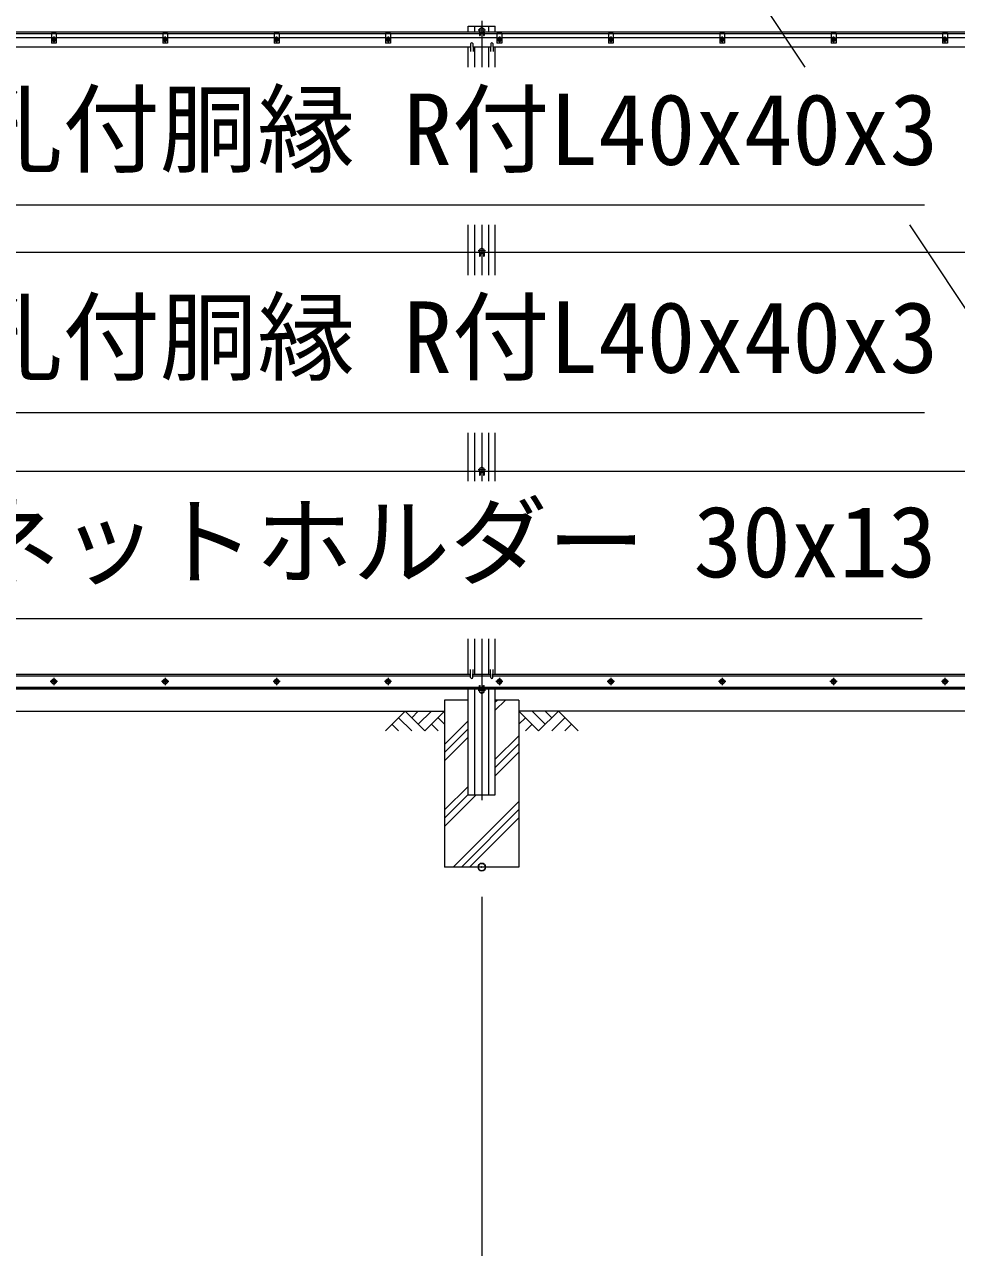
# Model space of a CAD drawing. Units: millimetres at full size; details may follow other scales. Extents: x -16800 to 16800, y -11880 to 11880.
# Drawn here: x -10902 to -8391, y -3787 to -492 of the extents above; entities that cross this region are included whole.
import ezdxf
from ezdxf.enums import TextEntityAlignment as Align

# ---------------------------------------------------------------- set-up
doc = ezdxf.new("R2010")
doc.units = ezdxf.units.MM
doc.header["$LTSCALE"] = 40
doc.header["$PDMODE"] = 32
doc.header["$PDSIZE"] = 20
doc.linetypes.add('USER1', pattern=[50.8, 31.75, -6.35, 6.35, -6.35])
for name, color, linetype, lineweight in [('0-0_D-STR1', 1, 'Continuous', 18), ('0-1_D-BMK', 2, 'USER1', 13), ('0-2_D-STR3', 3, 'Continuous', 13), ('0-3_D-STR4', 7, 'Continuous', 18), ('0-4_D-BGD', 7, 'Continuous', 18), ('0-5_D-DCR-HCH', 7, 'Continuous', 13), ('0-6_D-STR-DIM', 7, 'Continuous', 13), ('0-9_D-STR-TXT', 7, 'Continuous', 13)]:
    doc.layers.add(name, color=color, linetype=linetype, lineweight=lineweight)
doc.layers.add('0-8_Defpoints', color=253, linetype='Continuous')
doc.styles.add('ＭＳ ゴシック', font='')
doc.styles.get('ＭＳ ゴシック').set_extended_font_data('MS Gothic')

msp = doc.modelspace()

# ---------------------------------------------------------------- linework, layer by layer
at = {"layer": '0-0_D-STR1'}
for p, q in [((-13770.08, -512.48), (-870.08, -512.48)), ((-13770.08, -516.48), (-870.08, -516.48)), ((-9689.08, -512.48), (-9689.08, -497.48)), ((-9651.08, -512.48), (-9651.08, -497.48)), ((-9633.58, -512.48), (-9633.58, -497.48)), ((-11639.79, -552.48), (-9700.37, -552.48)), ((-9706.58, -607.89), (-9706.58, -552.48)), ((-9700.08, -544.1), (-9700.83, -565.6)), ((-9694.08, -544.1), (-9693.33, -565.6)), ((-9693.79, -552.48), (-9646.37, -552.48)), ((-9689.08, -607.89), (-9689.08, -552.48)), ((-9651.08, -607.89), (-9651.08, -552.48)), ((-9646.08, -544.1), (-9646.83, -565.6)), ((-9640.08, -544.1), (-9639.33, -565.6)), ((-9639.79, -552.48), (-5700.37, -552.48)), ((-9633.58, -607.89), (-9633.58, -552.48)), ((-9706.58, -1168.05), (-9706.58, -1032.24)), ((-9689.08, -1168.05), (-9689.08, -1032.24)), ((-9651.08, -1168.05), (-9651.08, -1032.24)), ((-9633.58, -1168.05), (-9633.58, -1032.24)), ((-9706.58, -1722.85), (-9706.58, -1592.39)), ((-9689.08, -1722.85), (-9689.08, -1592.39)), ((-9651.08, -1722.85), (-9651.08, -1592.39)), ((-9633.58, -1722.85), (-9633.58, -1592.39)), ((-9706.58, -2242.48), (-9706.58, -2147.19)), ((-9689.08, -2242.48), (-9689.08, -2147.19)), ((-9651.08, -2242.48), (-9651.08, -2147.19)), ((-9633.58, -2242.48), (-9633.58, -2147.19)), ((-9700.08, -2252.14), (-9700.83, -2230.64)), ((-9694.08, -2252.14), (-9693.33, -2230.64)), ((-9646.08, -2252.14), (-9646.83, -2230.64)), ((-9640.08, -2252.14), (-9639.33, -2230.64)), ((-11639.75, -2242.48), (-9700.42, -2242.48)), ((-9693.75, -2242.48), (-9646.42, -2242.48)), ((-9639.75, -2242.48), (-5700.42, -2242.48)), ((-13770.08, -2278.48), (-870.08, -2278.48)), ((-13770.08, -2282.48), (-870.08, -2282.48)), ((-9706.58, -2567.48), (-9706.58, -2282.48)), ((-9689.08, -2567.48), (-9689.08, -2282.48)), ((-9651.08, -2567.48), (-9651.08, -2282.48)), ((-9633.58, -2567.48), (-9633.58, -2282.48)), ((-9706.58, -2567.48), (-9633.58, -2567.48))]:
    msp.add_line(p, q, dxfattribs=at)
msp.add_lwpolyline([(-9706.58, -512.48), (-9706.58, -497.48), (-9633.58, -497.48)], dxfattribs=at)
for centre, start, end in [((-9697.08, -545.35), 22.61986, 157.38014), ((-9643.08, -545.35), 22.61986, 157.38014), ((-9697.08, -2250.89), 202.61986, 337.38014), ((-9643.08, -2250.89), 202.61986, 337.38014)]:
    msp.add_arc(centre, 3.25, start, end, dxfattribs=at)
at = {"layer": '0-1_D-BMK'}
for p, q in [((-9670.08, -482.48), (-9670.08, -607.89)), ((-10822.58, -525.04), (-10822.58, -539.92)), ((-10522.58, -525.04), (-10522.58, -539.92)), ((-10222.58, -525.04), (-10222.58, -539.92)), ((-9922.58, -525.04), (-9922.58, -539.92)), ((-9660.08, -507.98), (-9680.08, -507.98)), ((-9622.58, -525.04), (-9622.58, -539.92)), ((-9322.58, -525.04), (-9322.58, -539.92)), ((-9022.58, -525.04), (-9022.58, -539.92)), ((-8722.58, -525.04), (-8722.58, -539.92)), ((-8422.58, -525.04), (-8422.58, -539.92)), ((-10830.02, -532.48), (-10815.14, -532.48)), ((-10530.02, -532.48), (-10515.14, -532.48)), ((-10230.02, -532.48), (-10215.14, -532.48)), ((-9930.02, -532.48), (-9915.14, -532.48)), ((-9630.02, -532.48), (-9615.14, -532.48)), ((-9330.02, -532.48), (-9315.14, -532.48)), ((-9030.02, -532.48), (-9015.14, -532.48)), ((-8730.02, -532.48), (-8715.14, -532.48)), ((-8430.02, -532.48), (-8415.14, -532.48)), ((-9670.08, -1032.24), (-9670.08, -1168.05)), ((-9660.08, -1102.48), (-9680.08, -1102.48)), ((-9670.08, -1592.39), (-9670.08, -1722.85)), ((-9660.08, -1692.48), (-9680.08, -1692.48)), ((-9670.08, -2147.19), (-9670.08, -2582.48)), ((-10812.91, -2262.48), (-10832.25, -2262.48)), ((-10822.58, -2252.81), (-10822.58, -2272.15)), ((-10512.91, -2262.48), (-10532.25, -2262.48)), ((-10522.58, -2252.81), (-10522.58, -2272.15)), ((-10212.91, -2262.48), (-10232.25, -2262.48)), ((-10222.58, -2252.81), (-10222.58, -2272.15)), ((-9912.91, -2262.48), (-9932.25, -2262.48)), ((-9922.58, -2252.81), (-9922.58, -2272.15)), ((-9612.91, -2262.48), (-9632.25, -2262.48)), ((-9622.58, -2252.81), (-9622.58, -2272.15)), ((-9312.91, -2262.48), (-9332.25, -2262.48)), ((-9322.58, -2252.81), (-9322.58, -2272.15)), ((-9012.91, -2262.48), (-9032.25, -2262.48)), ((-9022.58, -2252.81), (-9022.58, -2272.15)), ((-8712.91, -2262.48), (-8732.25, -2262.48)), ((-8722.58, -2252.81), (-8722.58, -2272.15)), ((-8412.91, -2262.48), (-8432.25, -2262.48)), ((-8422.58, -2252.81), (-8422.58, -2272.15)), ((-9660.08, -2286.98), (-9680.08, -2286.98))]:
    msp.add_line(p, q, dxfattribs=at)
at = {"layer": '0-2_D-STR3'}
for p, q in [((-9452.16, 375.14), (-8799.91, -607.89)), ((-10829.08, -516.48), (-10829.08, -542.48)), ((-10816.08, -516.48), (-10829.08, -516.48)), ((-10816.08, -516.48), (-10816.08, -542.48)), ((-10529.08, -516.48), (-10529.08, -542.48)), ((-10516.08, -516.48), (-10529.08, -516.48)), ((-10516.08, -516.48), (-10516.08, -542.48)), ((-10229.08, -516.48), (-10229.08, -542.48)), ((-10216.08, -516.48), (-10229.08, -516.48)), ((-10216.08, -516.48), (-10216.08, -542.48)), ((-9929.08, -516.48), (-9929.08, -542.48)), ((-9916.08, -516.48), (-9929.08, -516.48)), ((-9916.08, -516.48), (-9916.08, -542.48)), ((-9670.08, -500.47), (-9676.58, -504.23)), ((-9676.58, -504.23), (-9676.58, -511.73)), ((-9676.58, -511.73), (-9670.08, -515.48)), ((-9676.33, -511.88), (-9676.33, -521.98)), ((-9676.33, -521.98), (-9674.33, -521.98)), ((-9674.33, -513.03), (-9674.33, -521.98)), ((-9663.58, -504.23), (-9670.08, -500.47)), ((-9670.08, -515.48), (-9663.58, -511.73)), ((-9665.83, -513.03), (-9665.83, -521.98)), ((-9665.83, -521.98), (-9663.83, -521.98)), ((-9663.83, -511.88), (-9663.83, -521.98)), ((-9663.58, -511.73), (-9663.58, -504.23)), ((-9629.08, -516.48), (-9629.08, -542.48)), ((-9616.08, -516.48), (-9629.08, -516.48)), ((-9616.08, -516.48), (-9616.08, -542.48)), ((-9329.08, -516.48), (-9329.08, -542.48)), ((-9316.08, -516.48), (-9329.08, -516.48)), ((-9316.08, -516.48), (-9316.08, -542.48)), ((-9029.08, -516.48), (-9029.08, -542.48)), ((-9016.08, -516.48), (-9029.08, -516.48)), ((-9016.08, -516.48), (-9016.08, -542.48)), ((-8729.08, -516.48), (-8729.08, -542.48)), ((-8716.08, -516.48), (-8729.08, -516.48)), ((-8716.08, -516.48), (-8716.08, -542.48)), ((-8429.08, -516.48), (-8429.08, -542.48)), ((-8416.08, -516.48), (-8429.08, -516.48)), ((-8416.08, -516.48), (-8416.08, -542.48)), ((-11116.08, -527.48), (-10829.08, -527.48)), ((-10816.08, -542.48), (-10829.08, -542.48)), ((-10816.08, -527.48), (-10529.08, -527.48)), ((-10516.08, -542.48), (-10529.08, -542.48)), ((-10516.08, -527.48), (-10229.08, -527.48)), ((-10216.08, -542.48), (-10229.08, -542.48)), ((-10216.08, -527.48), (-9929.08, -527.48)), ((-9916.08, -542.48), (-9929.08, -542.48)), ((-9916.08, -527.48), (-9629.08, -527.48)), ((-9616.08, -542.48), (-9629.08, -542.48)), ((-9616.08, -527.48), (-9329.08, -527.48)), ((-9316.08, -542.48), (-9329.08, -542.48)), ((-9316.08, -527.48), (-9029.08, -527.48)), ((-9016.08, -542.48), (-9029.08, -542.48)), ((-9016.08, -527.48), (-8729.08, -527.48)), ((-8716.08, -542.48), (-8729.08, -542.48)), ((-8716.08, -527.48), (-8429.08, -527.48)), ((-8416.08, -542.48), (-8429.08, -542.48)), ((-8416.08, -527.48), (-8129.08, -527.48)), ((-8518.35, -1032.24), (-7968.44, -1861.01)), ((-873.22, -1106.48), (-13652.88, -1106.48)), ((-9676.33, -1106.38), (-9676.33, -1116.48)), ((-9676.33, -1116.48), (-9674.33, -1116.48)), ((-9674.33, -1107.53), (-9674.33, -1116.48)), ((-9665.83, -1107.53), (-9665.83, -1116.48)), ((-9665.83, -1116.48), (-9663.83, -1116.48)), ((-9663.83, -1106.38), (-9663.83, -1116.48)), ((-5470.08, -1696.48), (-13652.88, -1696.48)), ((-9670.08, -1684.97), (-9676.58, -1688.73)), ((-9676.58, -1688.73), (-9676.58, -1696.23)), ((-9676.58, -1696.23), (-9670.08, -1699.98)), ((-9676.33, -1696.38), (-9676.33, -1706.48)), ((-9676.33, -1706.48), (-9674.33, -1706.48)), ((-9674.33, -1697.53), (-9674.33, -1706.48)), ((-9663.58, -1688.73), (-9670.08, -1684.97)), ((-9670.08, -1699.98), (-9663.58, -1696.23)), ((-9665.83, -1697.53), (-9665.83, -1706.48)), ((-9665.83, -1706.48), (-9663.83, -1706.48)), ((-9663.83, -1696.38), (-9663.83, -1706.48)), ((-9663.58, -1696.23), (-9663.58, -1688.73)), ((-11639.92, -2247.48), (-9700.25, -2247.48)), ((-9693.92, -2247.48), (-9646.25, -2247.48)), ((-9676.33, -2283.08), (-9676.33, -2272.98)), ((-9676.33, -2272.98), (-9674.33, -2272.98)), ((-9674.33, -2281.93), (-9674.33, -2272.98)), ((-9665.83, -2281.93), (-9665.83, -2272.98)), ((-9665.83, -2272.98), (-9663.83, -2272.98)), ((-9663.83, -2283.08), (-9663.83, -2272.98)), ((-9639.92, -2247.48), (-5700.25, -2247.48)), ((-13770.08, -2277.48), (-870.08, -2277.48)), ((-9670.08, -2279.47), (-9676.58, -2283.23)), ((-9676.58, -2283.23), (-9676.58, -2290.73)), ((-9676.58, -2290.73), (-9670.08, -2294.48)), ((-9663.58, -2283.23), (-9670.08, -2279.47)), ((-9670.08, -2294.48), (-9663.58, -2290.73)), ((-9663.58, -2290.73), (-9663.58, -2283.23))]:
    msp.add_line(p, q, dxfattribs=at)
for points in [[(-10822.58, -526.73), (-10827.56, -529.6), (-10827.56, -535.35), (-10822.58, -538.23), (-10817.6, -535.35), (-10817.6, -529.6)], [(-10522.58, -526.73), (-10527.56, -529.6), (-10527.56, -535.35), (-10522.58, -538.23), (-10517.6, -535.35), (-10517.6, -529.6)], [(-10222.58, -526.73), (-10227.56, -529.6), (-10227.56, -535.35), (-10222.58, -538.23), (-10217.6, -535.35), (-10217.6, -529.6)], [(-9922.58, -526.73), (-9927.56, -529.6), (-9927.56, -535.35), (-9922.58, -538.23), (-9917.6, -535.35), (-9917.6, -529.6)], [(-9622.58, -526.73), (-9627.56, -529.6), (-9627.56, -535.35), (-9622.58, -538.23), (-9617.6, -535.35), (-9617.6, -529.6)], [(-9322.58, -526.73), (-9327.56, -529.6), (-9327.56, -535.35), (-9322.58, -538.23), (-9317.6, -535.35), (-9317.6, -529.6)], [(-9022.58, -526.73), (-9027.56, -529.6), (-9027.56, -535.35), (-9022.58, -538.23), (-9017.6, -535.35), (-9017.6, -529.6)], [(-8722.58, -526.73), (-8727.56, -529.6), (-8727.56, -535.35), (-8722.58, -538.23), (-8717.6, -535.35), (-8717.6, -529.6)], [(-8422.58, -526.73), (-8427.56, -529.6), (-8427.56, -535.35), (-8422.58, -538.23), (-8417.6, -535.35), (-8417.6, -529.6)], [(-9663.58, -1098.73), (-9670.08, -1094.97), (-9676.58, -1098.73), (-9676.58, -1106.23), (-9670.08, -1109.98), (-9663.58, -1106.23)], [(-10822.58, -2256.73), (-10827.56, -2259.6), (-10827.56, -2265.35), (-10822.58, -2268.23), (-10817.6, -2265.35), (-10817.6, -2259.6)], [(-10522.58, -2256.73), (-10527.56, -2259.6), (-10527.56, -2265.35), (-10522.58, -2268.23), (-10517.6, -2265.35), (-10517.6, -2259.6)], [(-10222.58, -2256.73), (-10227.56, -2259.6), (-10227.56, -2265.35), (-10222.58, -2268.23), (-10217.6, -2265.35), (-10217.6, -2259.6)], [(-9922.58, -2256.73), (-9927.56, -2259.6), (-9927.56, -2265.35), (-9922.58, -2268.23), (-9917.6, -2265.35), (-9917.6, -2259.6)], [(-9622.58, -2256.73), (-9627.56, -2259.6), (-9627.56, -2265.35), (-9622.58, -2268.23), (-9617.6, -2265.35), (-9617.6, -2259.6)], [(-9322.58, -2256.73), (-9327.56, -2259.6), (-9327.56, -2265.35), (-9322.58, -2268.23), (-9317.6, -2265.35), (-9317.6, -2259.6)], [(-9022.58, -2256.73), (-9027.56, -2259.6), (-9027.56, -2265.35), (-9022.58, -2268.23), (-9017.6, -2265.35), (-9017.6, -2259.6)], [(-8722.58, -2256.73), (-8727.56, -2259.6), (-8727.56, -2265.35), (-8722.58, -2268.23), (-8717.6, -2265.35), (-8717.6, -2259.6)], [(-8422.58, -2256.73), (-8427.56, -2259.6), (-8427.56, -2265.35), (-8422.58, -2268.23), (-8417.6, -2265.35), (-8417.6, -2259.6)]]:
    msp.add_lwpolyline(points, close=True, dxfattribs=at)
for centre, radius in [((-9670.08, -507.98), 6.25), ((-10822.58, -532.48), 4.98), ((-10522.58, -532.48), 4.98), ((-10222.58, -532.48), 4.98), ((-9922.58, -532.48), 4.98), ((-9622.58, -532.48), 4.98), ((-9322.58, -532.48), 4.98), ((-9022.58, -532.48), 4.98), ((-8722.58, -532.48), 4.98), ((-8422.58, -532.48), 4.98), ((-9670.08, -1102.48), 6.25), ((-9670.08, -1692.48), 6.25), ((-10822.58, -2262.48), 6.5), ((-10822.58, -2262.48), 4.98), ((-10522.58, -2262.48), 6.5), ((-10522.58, -2262.48), 4.98), ((-10222.58, -2262.48), 6.5), ((-10222.58, -2262.48), 4.98), ((-9922.58, -2262.48), 6.5), ((-9922.58, -2262.48), 4.98), ((-9622.58, -2262.48), 6.5), ((-9622.58, -2262.48), 4.98), ((-9322.58, -2262.48), 6.5), ((-9322.58, -2262.48), 4.98), ((-9022.58, -2262.48), 6.5), ((-9022.58, -2262.48), 4.98), ((-8722.58, -2262.48), 6.5), ((-8722.58, -2262.48), 4.98), ((-8422.58, -2262.48), 6.5), ((-8422.58, -2262.48), 4.98), ((-9670.08, -2286.98), 6.25)]:
    msp.add_circle(centre, radius, dxfattribs=at)
at = {"layer": '0-3_D-STR4'}
for p, q in [((-9770.08, -2312.48), (-9770.08, -2762.48)), ((-9706.58, -2312.48), (-9770.08, -2312.48)), ((-9570.08, -2312.48), (-9633.58, -2312.48)), ((-9570.08, -2312.48), (-9570.08, -2762.48)), ((-9570.08, -2762.48), (-9770.08, -2762.48))]:
    msp.add_line(p, q, dxfattribs=at)
at = {"layer": '0-4_D-BGD'}
for p, q in [((-11570.08, -2342.48), (-9770.08, -2342.48)), ((-7920.08, -2342.48), (-9570.08, -2342.48))]:
    msp.add_line(p, q, dxfattribs=at)
at = {"layer": '0-5_D-DCR-HCH'}
for p, q in [((-9633.58, -2339.54), (-9606.52, -2312.48)), ((-9633.58, -2317.44), (-9628.62, -2312.48)), ((-9876.51, -2342.48), (-9929.72, -2395.69)), ((-9894.24, -2360.22), (-9858.61, -2395.69)), ((-9876.51, -2342.48), (-9823.29, -2395.69)), ((-9858.77, -2360.22), (-9841.03, -2342.48)), ((-9841.03, -2377.95), (-9805.56, -2342.48)), ((-9823.29, -2395.69), (-9770.08, -2342.48)), ((-9787.82, -2360.22), (-9770.08, -2377.87)), ((-9770.08, -2431.85), (-9706.58, -2368.35)), ((-9516.87, -2395.69), (-9570.08, -2342.48)), ((-9552.35, -2360.22), (-9570.08, -2377.87)), ((-9499.13, -2377.95), (-9534.61, -2342.48)), ((-9463.66, -2342.48), (-9516.87, -2395.69)), ((-9481.3, -2360.31), (-9499.13, -2342.48)), ((-9445.92, -2360.22), (-9481.56, -2395.69)), ((-9463.66, -2342.48), (-9410.45, -2395.69)), ((-9911.98, -2377.95), (-9894.16, -2395.69)), ((-9805.56, -2377.95), (-9787.74, -2395.69)), ((-9770.08, -2453.94), (-9706.58, -2390.44)), ((-9534.61, -2377.95), (-9552.43, -2395.69)), ((-9428.18, -2377.95), (-9446, -2395.69)), ((-9770.08, -2476.04), (-9706.58, -2412.54)), ((-9633.58, -2472.12), (-9570.08, -2408.62)), ((-9633.58, -2494.22), (-9570.08, -2430.72)), ((-9633.58, -2516.32), (-9570.08, -2452.82)), ((-9770.08, -2608.62), (-9706.58, -2545.12)), ((-9770.08, -2630.72), (-9706.58, -2567.22)), ((-9770.08, -2652.82), (-9684.74, -2567.48)), ((-9747.16, -2762.48), (-9570.08, -2585.4)), ((-9725.06, -2762.48), (-9570.08, -2607.5)), ((-9702.97, -2762.48), (-9570.08, -2629.59)), ((-9570.39, -2762.48), (-9570.08, -2762.18))]:
    msp.add_line(p, q, dxfattribs=at)
at = {"layer": '0-6_D-STR-DIM'}
msp.add_line((-9670.08, -2842.48), (-9670.08, -4302.48), dxfattribs=at)
msp.add_line((-9670.08, -2842.48), (-9670.08, -4302.48), dxfattribs=at)
at = {"layer": '0-8_Defpoints'}
msp.add_point((-9670.08, -2762.48), dxfattribs=at)
at = {"layer": '0-9_D-STR-TXT'}
for points in [[(-8477.94, -978.95), (-11269.45, -978.95), (-11403.92, -542.34)], [(-8477.94, -1539.11), (-11269.45, -1539.11), (-11269.45, -2264.57)], [(-8484.03, -2093.91), (-11269.45, -2093.91), (-11269.45, -2266.57)]]:
    msp.add_lwpolyline(points, dxfattribs=at)

# ---------------------------------------------------------------- texts
at = {"layer": '0-9_D-STR-TXT', "style": 'ＭＳ ゴシック'}
for s, p in [('孔付胴縁 R付L40x40x3', (-11061.7, -928.61)), ('孔付胴縁 R付L40x40x3', (-11061.7, -1488.76)), ('ネットホルダー 30x13', (-11067.79, -2039.5))]:
    msp.add_text(s, height=192.4, dxfattribs=at).set_placement(p, align=Align.BOTTOM_LEFT)

doc.saveas('drawing.dxf')
